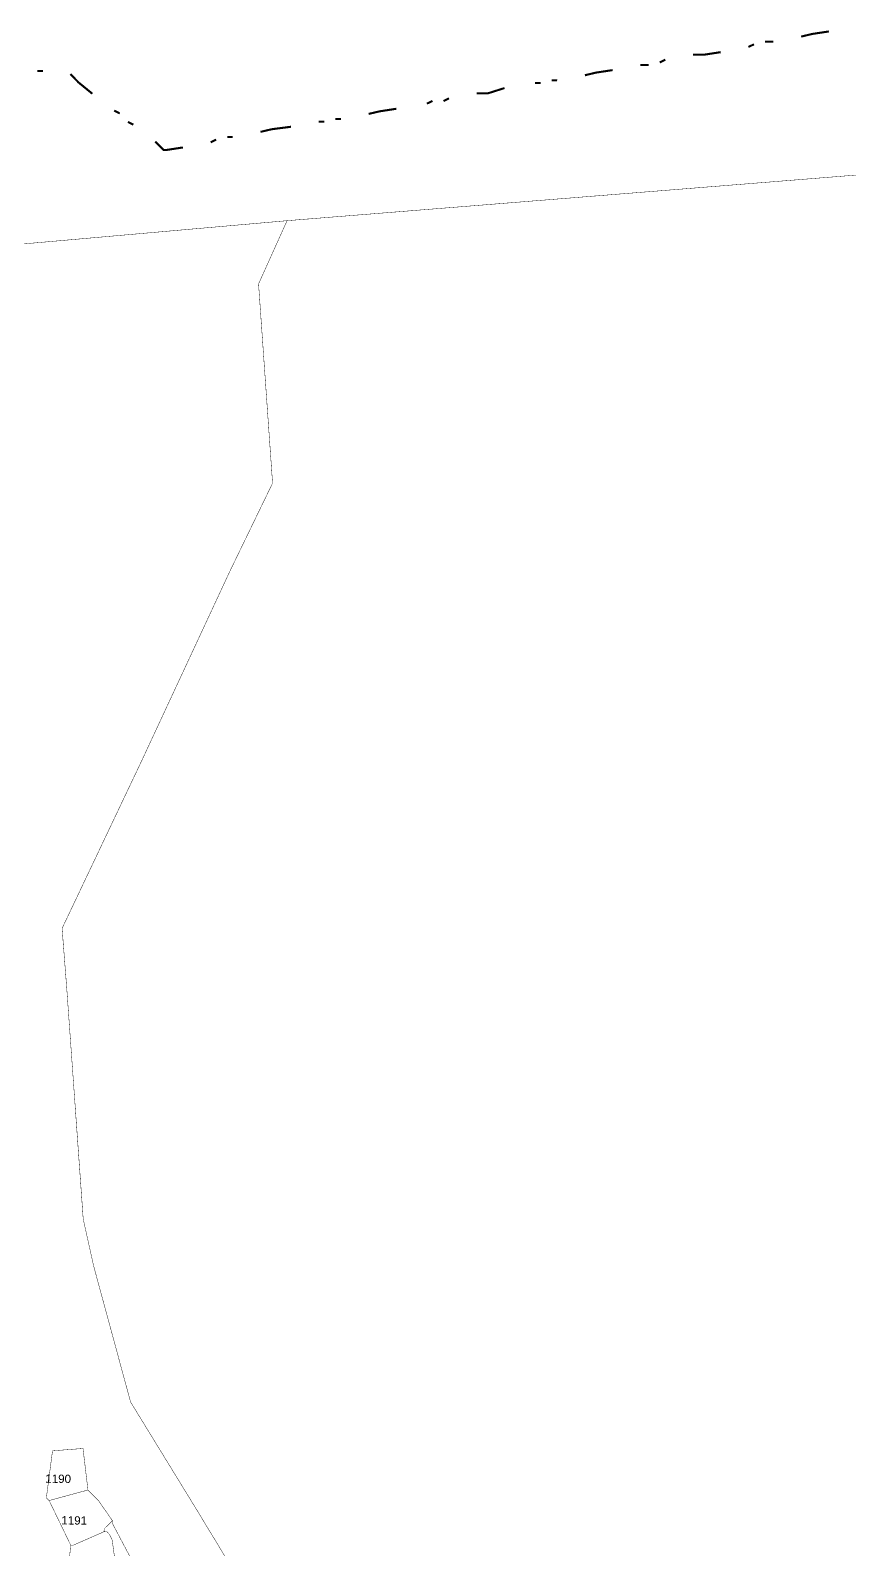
# Model space of a CAD drawing. Header units: metres. Extents: x 259177 to 277314, y 2171367 to 2185445.
# Drawn here: x 269899 to 271073, y 2173847 to 2176026 of the extents above; entities that cross this region are included whole.
import ezdxf

# ---------------------------------------------------------------- set-up
doc = ezdxf.new("R2010")
doc.units = ezdxf.units.M
doc.header["$MEASUREMENT"] = 0
for name, color, linetype in [('SURVEY NO.', 7, 'Continuous'), ('SURVEY PLOT BOUNDARY', 35, 'Continuous'), ('VILLAGE BOUNDARY', 212, 'Continuous')]:
    doc.layers.add(name, color=color, linetype=linetype)
doc.styles.add('PDF Arial', font='arial.ttf')

# ---------------------------------------------------------------- blocks, each defined once
blk = doc.blocks.new('FEWEWFEWQT')
at = {"layer": 'SURVEY PLOT BOUNDARY', "lineweight": 18, "const_width": 0.001}
for points in [[(282142.4833, 2174205.5761), (282142.35, 2174205.7894), (282142.19, 2174206.0428), (282142.0967, 2174206.3695), (282142.07, 2174206.4828), (282142.0233, 2174207.0362), (282142.01, 2174207.1829), (282142.1966, 2174207.5896), (282142.4033, 2174208.0496), (282142.5033, 2174208.263), (282142.4633, 2174208.743), (282142.53, 2174208.8964), (282144.8165, 2174209.1097)], [(282142.23, 2174205.6027), (282142.15, 2174205.7494), (282142.15, 2174205.7561), (282142.1167, 2174205.8028), (282142.09, 2174205.8294), (282142.0767, 2174205.9294), (282142.0033, 2174205.9228), (282141.99, 2174205.8094), (282141.9967, 2174205.8028), (282142.05, 2174205.6961), (282142.0433, 2174205.6094)], [(282141.4767, 2174208.7897), (282142.53, 2174208.8964), (282142.4633, 2174208.743), (282142.5033, 2174208.263), (282142.4033, 2174208.0496), (282142.1966, 2174207.5896), (282142.01, 2174207.1829), (282142.0233, 2174207.0362), (282142.07, 2174206.4828), (282142.0967, 2174206.3695), (282142.19, 2174206.0428), (282142.35, 2174205.7894), (282142.4833, 2174205.5761)], [(282142.1766, 2174205.5294), (282142.15, 2174205.7094), (282142.1433, 2174205.7228), (282142.1367, 2174205.7294), (282142.13, 2174205.7294), (282142.13, 2174205.7361), (282142.1367, 2174205.7428), (282142.15, 2174205.7561), (282142.15, 2174205.7494), (282142.23, 2174205.6027)], [(282142.0433, 2174205.6094), (282142.05, 2174205.6961), (282142.0567, 2174205.6961), (282142.13, 2174205.7294), (282142.1367, 2174205.7294), (282142.1433, 2174205.7228), (282142.15, 2174205.7094), (282142.1766, 2174205.5294)]]:
    blk.add_lwpolyline(points, dxfattribs=at)
for points in [[(282142.09, 2174205.8294), (282141.9967, 2174205.8028), (282141.99, 2174205.8094), (282142.0033, 2174205.9228), (282142.0767, 2174205.9294)], [(282141.9967, 2174205.8028), (282142.09, 2174205.8294), (282142.1167, 2174205.8028), (282142.15, 2174205.7561), (282142.1367, 2174205.7428), (282142.13, 2174205.7361), (282142.13, 2174205.7294), (282142.0567, 2174205.6961), (282142.05, 2174205.6961)]]:
    blk.add_lwpolyline(points, close=True, dxfattribs=at)
at = {"layer": 'VILLAGE BOUNDARY', "const_width": 0.005}
for points in [[(282143.7632, 2174209.3564), (282143.7899, 2174209.3631), (282143.8299, 2174209.3697)], [(282143.6365, 2174209.3297), (282143.6499, 2174209.3364)], [(282143.6765, 2174209.3431), (282143.6965, 2174209.3431)], [(282143.4232, 2174209.2897), (282143.4366, 2174209.2964)], [(282143.5032, 2174209.3097), (282143.5299, 2174209.3097), (282143.5699, 2174209.3164)], [(282143.2432, 2174209.2564), (282143.2699, 2174209.2631), (282143.3099, 2174209.2697)], [(282143.3766, 2174209.2831), (282143.3966, 2174209.2831)], [(282141.9233, 2174209.2497), (282141.9367, 2174209.2497)], [(282142.0033, 2174209.243), (282142.0233, 2174209.223), (282142.0567, 2174209.1964)], [(282142.9833, 2174209.2097), (282143.0099, 2174209.2097), (282143.0499, 2174209.223)], [(282143.1232, 2174209.2364), (282143.1366, 2174209.2364)], [(282143.1632, 2174209.243), (282143.1766, 2174209.243)], [(282142.8633, 2174209.183), (282142.8766, 2174209.1897)], [(282142.9033, 2174209.1897), (282142.9166, 2174209.1964)], [(282142.11, 2174209.1564), (282142.1233, 2174209.1497)], [(282142.7233, 2174209.1564), (282142.7499, 2174209.163), (282142.7899, 2174209.1697)], [(282142.1433, 2174209.1297), (282142.1566, 2174209.123)], [(282142.4633, 2174209.1097), (282142.49, 2174209.1164), (282142.5366, 2174209.123)], [(282142.6033, 2174209.1364), (282142.6166, 2174209.1364)], [(282142.6433, 2174209.143), (282142.6566, 2174209.143)], [(282142.21, 2174209.083), (282142.23, 2174209.063), (282142.2366, 2174209.063), (282142.2766, 2174209.0697)], [(282142.3433, 2174209.083), (282142.3566, 2174209.0897)], [(282142.3833, 2174209.0964), (282142.3966, 2174209.0964)]]:
    blk.add_lwpolyline(points, dxfattribs=at)
at = {"layer": 'SURVEY NO.', "char_height": 0.02, "attachment_point": 7, "style": 'PDF Arial'}
for s, insert in [('1190', (282141.9867, 2174205.8454)), ('1191', (282142.0267, 2174205.7454))]:
    blk.add_mtext(s, dxfattribs=dict(at, insert=insert))

msp = doc.modelspace()

# ---------------------------------------------------------------- block references
at = {"xscale": 594.7216958835667, "yscale": 594.7216958835667, "zscale": 594.7216958835667, "rotation": 359.254356221976}
msp.add_blockref('FEWEWFEWQT', (-184338996.6, -1288580324.6), dxfattribs=at)

doc.saveas('drawing.dxf')
